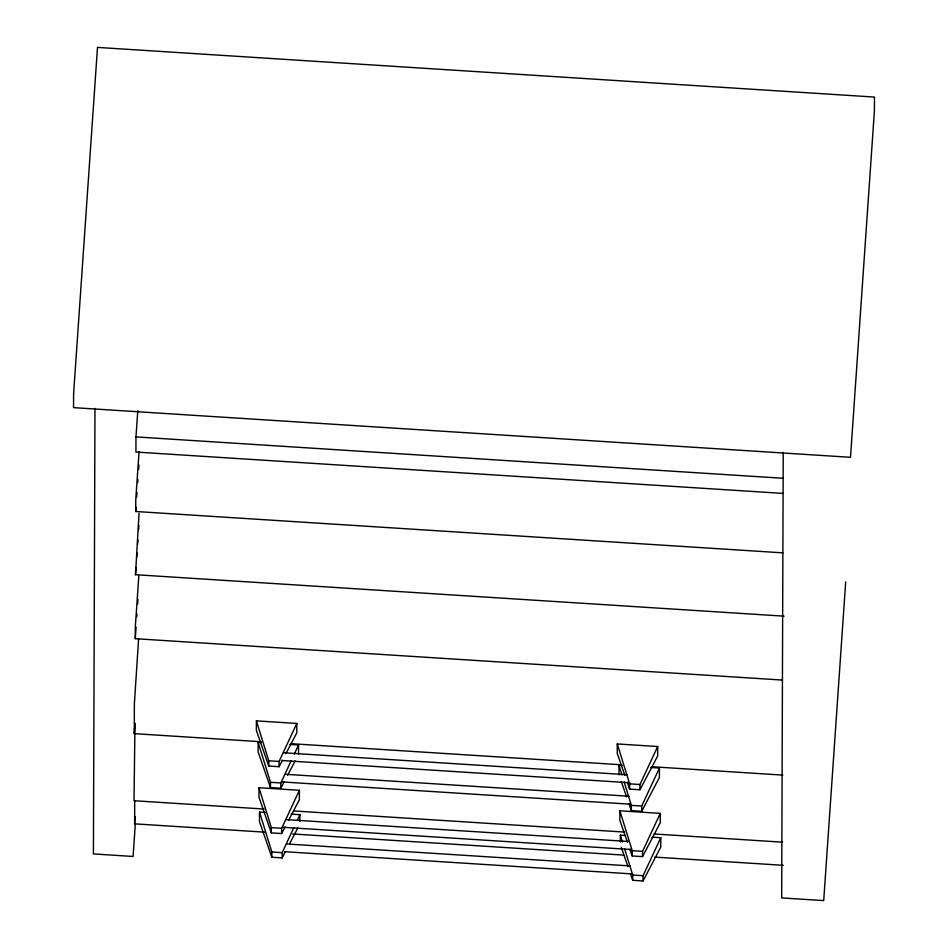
<?xml version="1.0" encoding="UTF-8"?>
<svg xmlns="http://www.w3.org/2000/svg" width="948" height="948" viewBox="0 0 948 948"><rect width="100%" height="100%" fill="white"/><g stroke="black" fill="none" stroke-linecap="round" stroke-linejoin="round"><path stroke-width="1.42" d="M94.978 408.398L93.414 853.923L133.087 856.459L135.327 824.002M261.316 741.763L134.261 733.645L134.367 703.997L138.598 638.928M264.646 832.154L134.628 823.848L134.711 800.515M782.384 680.06L135.28 638.691L135.315 626.794L138.823 576.029M784.091 616.164L135.493 574.701L139.036 513.306M782.835 552.85L135.718 511.493L135.765 499.525L139.06 451.663M137.78 410.804L135.979 436.909L135.919 452.042L783.036 493.41M285.881 753.707L296.783 732.911L296.807 723.454L256.398 720.871L256.363 730.327L268.734 766.043L279.067 766.707L282.468 760.201M261.044 742.568L258.152 742.391L258.117 751.847L270.476 787.563L280.821 788.215L284.222 781.721M288.465 820.553L299.367 799.756L299.402 790.3L258.994 787.717L258.958 797.173L271.318 832.889L281.663 833.553L285.064 827.047M265.262 812.436L259.491 812.069L259.456 821.525L271.815 857.241L282.16 857.904L285.561 851.399M268.734 766.043L268.746 760.782L256.398 720.871M270.476 787.563L270.5 782.301L258.152 742.391M271.318 832.889L271.341 827.628L258.994 787.717M271.815 857.241L271.839 851.991L259.491 812.069M279.067 766.707L279.091 761.445L296.807 723.454M280.821 788.215L280.833 782.965L291.226 760.699M281.663 833.553L281.675 828.291L299.402 790.3M282.16 857.904L282.172 852.643L293.785 827.758M298.525 754.43L298.561 744.974L289.898 744.417M299.876 821.406L299.9 814.652L291.237 814.095M627.232 782.242L629.614 789.115L639.947 789.767L657.663 755.983L657.687 746.526L617.278 743.943L617.243 753.399L624.851 775.369M618.997 774.919L619.032 765.451L621.924 765.64M629.816 849.088L632.197 855.961L642.531 856.613L660.246 822.828L660.282 813.372L619.874 810.789L619.838 820.245L627.446 842.227M620.348 841.895L620.371 835.141L624.696 835.413M629.614 789.115L629.626 783.854L617.278 743.943M650.778 767.489L659.441 768.034L659.405 777.502L641.701 811.287L631.356 810.623L631.38 805.373L624.14 781.97M632.197 855.961L632.221 850.7L619.874 810.789M652.117 837.167L660.78 837.724L660.744 847.18L643.04 880.965L632.695 880.313L632.719 875.051L624.625 848.898M639.947 789.767L639.971 784.517L657.687 746.526M641.701 811.287L641.713 806.037L659.441 768.034M642.531 856.613L642.554 851.363L660.282 813.372M643.04 880.965L643.052 875.715L660.78 837.724M783.226 452.409L781.673 897.91L823.705 900.6L845.699 581.942M135.718 511.493L136.014 507.144M136.713 496.989L137.022 492.64M137.721 482.485L137.922 479.581M138.621 469.438L138.918 465.089M135.493 574.701L136.002 567.461M136.702 557.306L136.998 552.957M137.602 544.247L137.898 539.898M138.598 529.754L138.906 525.405M135.28 638.691L136.074 627.09M136.773 616.947L136.974 614.043M137.673 603.888L137.981 599.539M134.261 733.645L134.983 723.229L134.024 800.728L264.042 809.035M134.628 823.848L135.137 816.524M294.283 754.146L298.561 744.974M297.459 819.89L299.9 814.652M287.635 775.227L295.124 760.924M289.65 843.601L297.826 828.007M135.979 436.909L783.095 478.278M290.87 743.659L621.805 764.811M651.359 766.695L782.847 775.109M283.476 752.759L627.244 774.729M281.532 760.497L629.733 782.752M268.746 760.782L279.091 761.445M629.626 783.854L639.971 784.517M285.229 774.279L628.998 796.249M281.805 781.922L630.005 804.177M270.5 782.301L280.833 782.965M631.38 805.373L641.713 806.037M293.584 810.931L624.531 832.083M654.084 833.967L782.61 842.18M286.059 819.605L628.358 841.48M282.646 827.249L630.847 849.515M271.341 827.628L281.675 828.291M632.221 850.7L642.554 851.363M292.707 833.956L623.654 855.108M654.677 857.087L783.214 865.311M286.569 843.957L630.337 865.927M284.613 851.695L631.344 873.866M271.839 851.991L282.172 852.643M632.719 875.051L643.052 875.715M621.378 781.78L626.604 796.889M628.986 803.762L631.356 810.623M621.284 847.346L627.943 866.579M630.325 873.44L632.695 880.313M619.032 765.451L622.018 775.097M620.371 835.141L622.504 842.025M73.589 393.906L73.541 407.64L850.498 457.303L874.412 110.797L874.459 97.063L97.502 47.4L73.589 393.906"/></g></svg>
